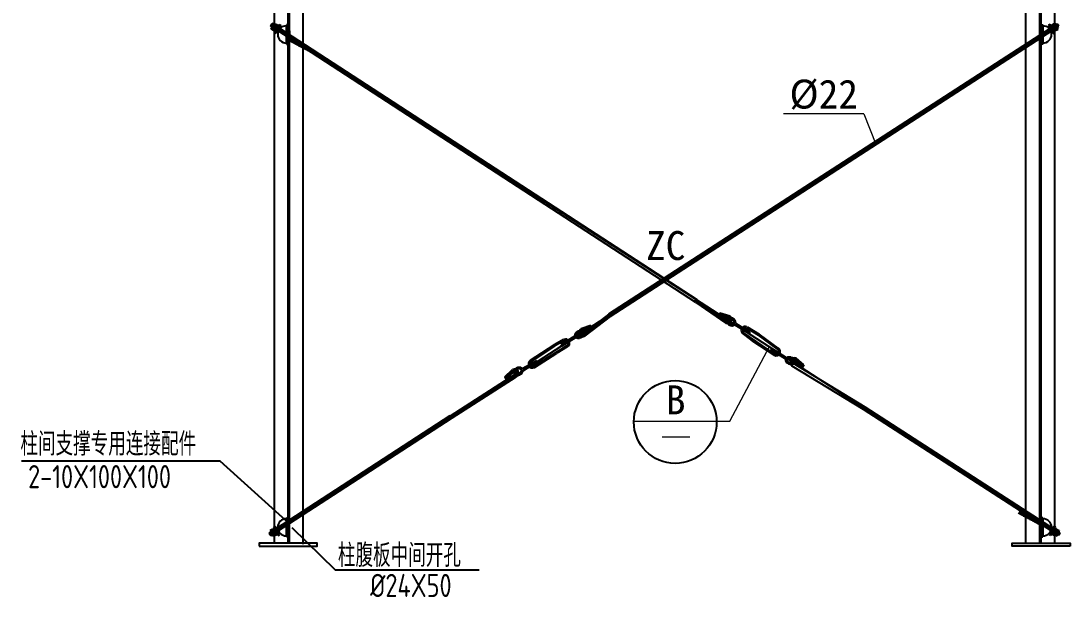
# Model space of a CAD drawing. Extents: x 32461 to 372567, y -698896 to 182569.
# Drawn here: x 155976 to 173395, y -394721 to -385156 of the extents above; entities that cross this region are included whole.
import ezdxf
from ezdxf.enums import TextEntityAlignment as Align

# ---------------------------------------------------------------- set-up
doc = ezdxf.new("R2010")
doc.units = 0
doc.header["$LTSCALE"] = 1000
doc.header["$MEASUREMENT"] = 0
for name, pattern in [('CENTER2', [28.575, 19.05, -3.175, 3.175, -3.175]), ('CENTERX2', [101.6, 63.5, -12.7, 12.7, -12.7]), ('DASHDOTX2', [50.8, 25.4, -12.7, 0, -12.7])]:
    doc.linetypes.add(name, pattern=pattern)
doc.layers.get('0').update_dxf_attribs({"linetype": 'CONTINUOUS'})
for name, color, linetype in [('R', 1, 'CONTINUOUS'), ('一般文字', 6, 'CONTINUOUS'), ('卫浴', 7, 'CONTINUOUS'), ('轴线', 1, 'CENTER2')]:
    doc.layers.add(name, color=color, linetype=linetype)
doc.layers.add('拉杆隅撑', color=2, linetype='CONTINUOUS', lineweight=18)
doc.styles.add('H1', font='')
doc.styles.add('HZTXT', font='tssdeng.shx', dxfattribs={"bigfont": 'tssdchn.shx'})
doc.styles.get('H1').set_extended_font_data('SimSun')

msp = doc.modelspace()

# ---------------------------------------------------------------- linework, layer by layer
at = {"color": 0, "ltscale": 500}
for p, q in [((160183.3, -393822.9), (160183.6, -378013)), ((160411.5, -393828), (160411.5, -378013)), ((160435.5, -393828), (160435.5, -378013)), ((160663.7, -393841), (160664, -378013)), ((172663.2, -393841), (172662.9, -378012.8)), ((172891.5, -393828), (172891.2, -378012.8)), ((172915.5, -393828), (172915.2, -378012.8)), ((173143.7, -393822.9), (173143.4, -378012.8))]:
    msp.add_line(p, q, dxfattribs=at)
at = {"color": 0}
for p, q in [((160120.4, -385237.7), (160147.9, -385199.5)), ((160128.1, -385242.9), (160141.8, -385210)), ((160128.8, -385291.2), (160182.7, -385196.2)), ((160162.6, -385310.4), (160128.8, -385291.2)), ((160134.1, -385281.9), (160176.4, -385207.3)), ((160167.9, -385301.1), (160134.1, -385281.9)), ((160142.2, -385252.5), (160156.4, -385218.2)), ((160162.6, -385310.4), (160216.5, -385215.3)), ((160216.5, -385215.3), (160162.6, -385310.4)), ((160167.9, -385301.1), (160210.2, -385226.5)), ((160210.2, -385226.5), (160167.9, -385301.1)), ((160201.7, -385320.3), (160167.9, -385301.1)), ((160176.4, -385207.3), (160210.2, -385226.5)), ((160182.7, -385196.2), (160216.5, -385215.3)), ((160185.2, -385349.3), (160263.1, -385211.9)), ((160210.2, -385226.5), (160244, -385245.6)), ((160289.1, -385226.7), (160211.2, -385364.1)), ((160216.5, -385215.3), (160250.3, -385234.5)), ((160263.1, -385211.9), (160289.1, -385226.7)), ((160411.5, -385222.8), (160382.8, -385222.8)), ((160382.8, -385222.8), (160382.8, -385538.4)), ((160382.8, -385524.1), (160382.8, -385237.2)), ((160411.5, -385538.4), (160411.5, -385222.8)), ((172915.5, -385222.8), (172944.2, -385222.8)), ((172915.5, -385538.4), (172915.5, -385222.8)), ((172944.2, -385222.8), (172944.2, -385538.4)), ((172944.2, -385524.1), (172944.2, -385237.2)), ((173063.8, -385211.9), (173037.8, -385226.7)), ((173037.8, -385226.7), (173115.8, -385364.1)), ((173141.8, -385349.3), (173063.8, -385211.9)), ((173110.4, -385215.3), (173076.6, -385234.5)), ((173116.8, -385226.5), (173083, -385245.6)), ((173144.2, -385196.2), (173110.4, -385215.3)), ((173110.4, -385215.3), (173164.3, -385310.4)), ((173164.3, -385310.4), (173110.4, -385215.3)), ((173150.6, -385207.3), (173116.8, -385226.5)), ((173116.8, -385226.5), (173159.1, -385301.1)), ((173159.1, -385301.1), (173116.8, -385226.5)), ((173125.3, -385320.3), (173159.1, -385301.1)), ((173198.1, -385291.2), (173144.2, -385196.2)), ((173192.9, -385281.9), (173150.6, -385207.3)), ((173159.1, -385301.1), (173192.9, -385281.9)), ((173164.3, -385310.4), (173198.1, -385291.2)), ((173185, -385253.2), (173166.6, -385208.8)), ((173208.6, -385240.5), (173180.5, -385201.4)), ((173199.8, -385245.2), (173185.1, -385210)), ((160196.4, -385329.5), (160162.6, -385310.4)), ((160211.2, -385364.1), (160185.2, -385349.3)), ((160404.3, -385479.3), (160422.8, -385434.9)), ((160411.5, -385321.1), (160434.4, -385321.1)), ((160434.4, -385464.5), (160411.5, -385464.5)), ((160419.2, -385487.2), (160437.7, -385442.8)), ((160434, -385495.2), (160452.5, -385450.8)), ((160434.4, -385321.1), (160434.4, -385464.5)), ((160448.9, -385503.2), (160467.4, -385458.8)), ((160463.7, -385511.1), (160482.2, -385466.7)), ((160478.6, -385519.1), (160497.1, -385474.7)), ((172785.8, -385514.2), (172767, -385469.1)), ((172800.1, -385505), (172781.3, -385459.8)), ((172814.4, -385495.7), (172795.6, -385450.6)), ((172828.7, -385486.4), (172809.9, -385441.3)), ((172843, -385477.2), (172824.2, -385432.1)), ((172857.3, -385467.9), (172838.5, -385422.8)), ((172871.6, -385458.6), (172852.8, -385413.5)), ((172885.9, -385449.4), (172867.1, -385404.3)), ((172913.1, -385471), (172881.4, -385395)), ((172892.5, -385321.1), (172892.5, -385464.5)), ((172915.5, -385321.1), (172892.5, -385321.1)), ((172892.5, -385464.5), (172915.5, -385464.5)), ((173115.8, -385364.1), (173141.8, -385349.3)), ((173130.5, -385329.5), (173164.3, -385310.4)), ((160382.8, -385538.4), (160411.5, -385538.4)), ((160493.6, -385526.6), (160511.9, -385482.7)), ((160508.3, -385534.9), (160526.8, -385490.6)), ((160523, -385543.2), (160541.6, -385498.6)), ((160523.1, -385543), (160541.6, -385498.6)), ((160538, -385551), (160556.5, -385506.6)), ((160552.8, -385558.9), (160571.3, -385514.5)), ((160567.7, -385566.9), (160586.2, -385522.5)), ((160582.5, -385574.9), (160601, -385530.5)), ((160597.3, -385582.8), (160615.9, -385538.4)), ((160612.4, -385590.3), (160630.7, -385546.4)), ((160627.1, -385598.6), (160645.6, -385554.4)), ((160641.8, -385607), (160660.4, -385562.3)), ((160641.9, -385606.7), (160660.4, -385562.3)), ((160656.7, -385614.7), (160675.2, -385570.3)), ((160671.6, -385622.6), (160690.1, -385578.3)), ((160686.4, -385630.6), (160704.9, -385586.2)), ((160701.3, -385638.6), (160719.8, -385594.2)), ((160716.1, -385646.5), (160734.6, -385602.2)), ((160731.2, -385654), (160749.5, -385610.1)), ((160745.9, -385662.3), (160764.3, -385618.1)), ((160760.6, -385670.7), (160779.2, -385626.1)), ((172556.9, -385662.4), (172538.3, -385617.8)), ((172571.6, -385654.1), (172553.1, -385609.8)), ((172586.2, -385645.7), (172566.7, -385598.8)), ((172599.8, -385634.6), (172581, -385589.5)), ((172614.1, -385625.4), (172595.3, -385580.3)), ((172628.4, -385616.1), (172609.6, -385571)), ((172642.7, -385606.8), (172623.9, -385561.7)), ((172657, -385597.6), (172638.2, -385552.5)), ((172671.3, -385588.3), (172652.5, -385543.2)), ((172671.3, -385588.3), (172657, -385554)), ((172685.6, -385579), (172666.8, -385533.9)), ((172699.9, -385569.8), (172681.1, -385524.7)), ((172714.2, -385560.5), (172695.4, -385515.4)), ((172728.6, -385551.3), (172709.7, -385506.2)), ((172742.9, -385542), (172724.1, -385496.9)), ((172757.2, -385532.7), (172738.4, -385487.6)), ((172771.5, -385523.5), (172752.7, -385478.4)), ((172785.8, -385514.2), (172775.8, -385490.3)), ((172944.2, -385538.4), (172915.5, -385538.4)), ((160633.7, -393309.7), (160652.1, -393354)), ((160648.3, -393301.4), (160667, -393346)), ((160648.4, -393301.6), (160667, -393346)), ((160663.3, -393293.7), (160681.8, -393338.1)), ((160678.1, -393285.7), (160696.6, -393330.1)), ((160693, -393277.7), (160711.5, -393322.1)), ((160707.8, -393269.8), (160726.3, -393314.2)), ((160722.7, -393252.7), (160741.2, -393297.1)), ((160737.7, -393245.3), (160756, -393289.2)), ((160752.4, -393236.9), (160770.9, -393281.2)), ((160767.1, -393228.6), (160785.7, -393273.2)), ((172559.8, -393300), (172541.2, -393344.7)), ((172574.5, -393308.4), (172556.1, -393352.6)), ((160382.8, -393721.9), (160382.8, -393406.3)), ((160382.8, -393406.3), (160411.5, -393406.3)), ((160382.8, -393721.9), (160382.8, -393406.3)), ((160382.8, -393406.3), (160411.5, -393406.3)), ((160382.8, -393420.7), (160382.8, -393707.6)), ((160382.8, -393420.7), (160382.8, -393707.6)), ((160410.9, -393452.3), (160429.4, -393496.7)), ((160411.5, -393406.3), (160411.5, -393721.9)), ((160411.5, -393406.3), (160411.5, -393721.9)), ((160434.4, -393480.2), (160411.5, -393480.2)), ((160425.7, -393444.3), (160444.2, -393488.7)), ((160434.4, -393623.7), (160434.4, -393480.2)), ((160440.6, -393436.3), (160459.1, -393480.7)), ((160455.4, -393427.1), (160473.9, -393471.5)), ((160470.3, -393413.1), (160488.8, -393457.5)), ((160485.1, -393405.2), (160503.6, -393449.6)), ((160500.2, -393402.7), (160518.5, -393446.6)), ((160514.9, -393384.4), (160533.3, -393428.6)), ((160529.6, -393376), (160548.2, -393420.7)), ((160529.7, -393376.3), (160548.2, -393420.7)), ((160544.5, -393368.3), (160563, -393412.7)), ((160559.4, -393360.3), (160577.9, -393404.7)), ((160574.2, -393352.4), (160592.7, -393396.8)), ((160589.1, -393338.5), (160607.6, -393382.9)), ((160603.9, -393330.5), (160622.4, -393374.9)), ((160619, -393323.1), (160637.3, -393367)), ((172589.2, -393316.7), (172570.9, -393360.6)), ((172604.3, -393324.2), (172585.8, -393368.6)), ((172619.1, -393332.1), (172600.6, -393376.5)), ((172634, -393340.1), (172615.4, -393384.5)), ((172648.8, -393348.1), (172630.3, -393392.5)), ((172663.7, -393356), (172645.1, -393400.4)), ((172678.6, -393363.8), (172660, -393408.4)), ((172678.5, -393364), (172660, -393408.4)), ((172693.3, -393372.1), (172674.8, -393416.4)), ((172708, -393380.4), (172689.7, -393424.3)), ((172723, -393387.9), (172704.5, -393432.3)), ((172737.9, -393395.9), (172719.4, -393440.3)), ((172752.7, -393403.8), (172734.2, -393448.2)), ((172767.6, -393411.8), (172749.1, -393456.2)), ((172782.4, -393419.8), (172763.9, -393464.2)), ((172797.4, -393427.5), (172778.8, -393472.1)), ((172797.3, -393427.7), (172778.8, -393472.1)), ((172812.1, -393435.8), (172793.6, -393480.1)), ((172826.8, -393444.2), (172808.5, -393488.1)), ((172841.8, -393451.6), (172823.3, -393496)), ((172856.7, -393459.6), (172838.2, -393504)), ((172871.5, -393467.6), (172853, -393512)), ((172886.4, -393475.5), (172867.9, -393519.9)), ((172901.2, -393483.5), (172882.7, -393527.9)), ((172892.5, -393480.2), (172915.5, -393480.2)), ((172892.5, -393623.7), (172892.5, -393480.2)), ((172944.2, -393406.3), (172915.5, -393406.3)), ((172915.5, -393406.3), (172915.5, -393721.9)), ((172944.2, -393721.9), (172944.2, -393406.3)), ((172944.2, -393420.7), (172944.2, -393707.6)), ((160097.1, -393659.5), (160125.2, -393698.6)), ((160108.8, -393655.1), (160127.4, -393699.7)), ((160148.2, -393599.3), (160114.4, -393618.4)), ((160114.4, -393618.4), (160168.3, -393713.5)), ((160153.5, -393608.5), (160119.7, -393627.7)), ((160119.7, -393627.7), (160162, -393702.3)), ((160123.5, -393646.7), (160142, -393691.4)), ((160182, -393580.1), (160148.2, -393599.3)), ((160202.1, -393694.3), (160148.2, -393599.3)), ((160148.2, -393599.3), (160202.1, -393694.3)), ((160187.2, -393589.4), (160153.5, -393608.5)), ((160195.8, -393683.2), (160153.5, -393608.5)), ((160153.5, -393608.5), (160195.8, -393683.2)), ((160196.8, -393545.6), (160170.8, -393560.3)), ((160170.8, -393560.3), (160248.7, -393697.7)), ((160195.8, -393683.2), (160229.6, -393664)), ((160274.7, -393683), (160196.8, -393545.6)), ((160411.5, -393623.7), (160434.4, -393623.7)), ((172915.5, -393623.7), (172892.5, -393623.7)), ((172916.1, -393491.5), (172897.6, -393535.9)), ((173052.3, -393683), (173130.2, -393545.6)), ((173156.2, -393560.3), (173078.3, -393697.7)), ((173131.2, -393683.2), (173097.4, -393664)), ((173178.7, -393599.3), (173124.9, -393694.3)), ((173124.9, -393694.3), (173178.7, -393599.3)), ((173130.2, -393545.6), (173156.2, -393560.3)), ((173173.5, -393608.5), (173131.2, -393683.2)), ((173131.2, -393683.2), (173173.5, -393608.5)), ((173139.7, -393589.4), (173173.5, -393608.5)), ((173145, -393580.1), (173178.7, -393599.3)), ((173212.5, -393618.4), (173158.6, -393713.5)), ((173207.3, -393627.7), (173165, -393702.3)), ((173173.5, -393608.5), (173207.3, -393627.7)), ((173178.7, -393599.3), (173212.5, -393618.4)), ((173203.5, -393646.7), (173184.9, -393691.4)), ((173218.1, -393655.1), (173199.5, -393699.7)), ((173229.9, -393659.5), (173201.8, -393698.6)), ((160162, -393702.3), (160195.8, -393683.2)), ((160168.3, -393713.5), (160202.1, -393694.3)), ((160202.1, -393694.3), (160235.9, -393675.2)), ((160248.7, -393697.7), (160274.7, -393683)), ((160411.5, -393721.9), (160382.8, -393721.9)), ((160411.5, -393721.9), (160382.8, -393721.9)), ((172915.5, -393721.9), (172944.2, -393721.9)), ((173078.3, -393697.7), (173052.3, -393683)), ((173124.9, -393694.3), (173091.1, -393675.2)), ((173158.6, -393713.5), (173124.9, -393694.3)), ((173165, -393702.3), (173131.2, -393683.2))]:
    msp.add_line(p, q, dxfattribs=at)
at = {"color": 2, "ltscale": 500}
for p, q in [((167182.7, -389829.5), (160120.4, -385237.7)), ((167205.3, -389787.4), (160147.9, -385199.5)), ((165735.3, -390021.2), (173180.5, -385201.4)), ((165757.9, -390063.3), (173208.6, -385240.5)), ((173229.9, -393659.5), (169996.1, -391569.2)), ((160097.1, -393659.5), (163105.2, -391708.7)), ((160125.2, -393698.6), (163137.1, -391745.8)), ((173201.8, -393698.6), (169964.2, -391606.3))]:
    msp.add_line(p, q, dxfattribs=at)
at = {"color": 6, "linetype": 'CENTERX2', "ltscale": 5}
for p, q in [((167159, -389787.2), (167689.6, -390154.5)), ((165781.6, -390021), (165330.6, -390365.6)), ((167570.8, -390024.9), (167734.9, -390075.4)), ((165449.4, -390236), (165285.2, -390286.5)), ((168966, -390883.5), (168836.3, -390785.8)), ((164018.8, -391085.2), (164148.6, -390963))]:
    msp.add_line(p, q, dxfattribs=at)
for p, q in [((167841.9, -390174.6), (168078.5, -390320.8)), ((167828.4, -390198.8), (168065.5, -390345.3)), ((167925.5, -390239.8), (167912.6, -390264.3)), ((167942.5, -390248.8), (167929.6, -390273.3)), ((167959.5, -390257.8), (167946.6, -390282.3)), ((167976.5, -390266.8), (167963.5, -390291.3)), ((167993.5, -390275.8), (167980.5, -390300.3)), ((168010.5, -390284.8), (167997.5, -390309.3)), ((168027.5, -390293.8), (168014.5, -390318.3)), ((168024.8, -390254), (168223.1, -390375.8)), ((168044.5, -390302.8), (168031.5, -390327.3)), ((168035.2, -390234.3), (168233.5, -390356.2)), ((168061.5, -390311.8), (168048.5, -390336.3)), ((168078.5, -390320.8), (168065.5, -390345.3)), ((164985, -390445.4), (164829, -390533.2)), ((164995.4, -390465), (164839.4, -390552.8)), ((165178.2, -390385.7), (164941.7, -390531.9)), ((165191.8, -390409.9), (164954.6, -390556.4)), ((164958.7, -390522.9), (164971.6, -390547.4)), ((164974.5, -390511.7), (164987.4, -390536.1)), ((164990.9, -390501.5), (165003.8, -390526)), ((165007.3, -390491.4), (165020.2, -390515.9)), ((165023.7, -390481.2), (165036.6, -390505.7)), ((165040, -390471.1), (165053, -390495.6)), ((165056.4, -390461), (165069.4, -390485.5)), ((165072.8, -390450.8), (165085.8, -390475.3)), ((165089.2, -390440.7), (165102.2, -390465.2)), ((167974.3, -390357.1), (168116, -390467)), ((168481.4, -390706.8), (168116, -390467)), ((168538.3, -390607), (168223.1, -390375.8)), ((168548.7, -390587.4), (168233.5, -390356.2)), ((164436.1, -390789.1), (164829, -390533.2)), ((164446.5, -390808.7), (164839.4, -390552.8)), ((164503.4, -390908.4), (164875, -390671.5)), ((165045.9, -390568.2), (164875, -390671.5)), ((164941.7, -390531.9), (164954.6, -390556.4)), ((168442.7, -390594.8), (168429.7, -390619.3)), ((168675.6, -390774.1), (168429.7, -390619.3)), ((168688, -390749.3), (168442.7, -390594.8)), ((168458.3, -390604.7), (168445.4, -390629.2)), ((168475.1, -390615.3), (168462.2, -390639.7)), ((168491.4, -390625.5), (168478.4, -390650)), ((168507, -390638.7), (168494, -390663.2)), ((168524, -390647.7), (168511, -390672.2)), ((168541, -390656.7), (168528, -390681.2)), ((168557.2, -390670.3), (168544.3, -390694.8)), ((168574.2, -390679.3), (168561.3, -390703.8)), ((168591.2, -390688.3), (168578.3, -390712.8)), ((164296.8, -390926.4), (164542.1, -390796.5)), ((164309.2, -390951.2), (164555.1, -390821)), ((164406.2, -390868.5), (164419.1, -390893)), ((164423.2, -390859.5), (164436.1, -390884)), ((164440.2, -390850.5), (164453.1, -390875)), ((164457.2, -390841.5), (164470.1, -390866)), ((164474.2, -390832.5), (164487.1, -390857)), ((164491.2, -390823.5), (164504.1, -390848)), ((164508.2, -390814.5), (164521.1, -390839)), ((164525.2, -390805.5), (164538.1, -390830)), ((164542.1, -390796.5), (164555.1, -390821)), ((164389.2, -390877.5), (164402.1, -390902))]:
    msp.add_line(p, q)
for points in [[(159932, -393876), (160892, -393876), (160892, -393828), (159932, -393828)], [(173394.9, -393876), (172434.9, -393876), (172434.9, -393828), (173394.9, -393828)]]:
    msp.add_lwpolyline(points, close=True)
at = {"color": 0}
for centre, start, end in [((160382.8, -385380.6), 90, 270), ((172944.2, -385380.6), 270, 90), ((160382.8, -393564.1), 90, 270), ((160382.8, -393564.1), 90, 270), ((172944.2, -393564.1), 270, 90)]:
    msp.add_arc(centre, 143.5, start, end, dxfattribs=at)
at = {"color": 6, "linetype": 'CENTERX2', "ltscale": 5}
for centre, start, end in [((167710.8, -390114.4), 242.09453, 62.09453), ((165309.4, -390325.5), 117.90547, 297.90547)]:
    msp.add_arc(centre, 45.3, start, end, dxfattribs=at)
for centre, radius, start, end in [((168003.1, -390294.9), 68.2, 65.90512, 242.47428), ((168003.4, -390295.1), 46.3, 62.51649, 246.1287), ((165017, -390506), 68.2, 297.52572, 114.09488), ((165016.8, -390506.2), 46.3, 293.8713, 117.48351), ((168516.6, -390647.9), 68.2, 241.71479, 58.28395), ((168516.3, -390647.8), 46.3, 238.06036, 61.67257), ((164468.2, -390849.6), 68.2, 121.71605, 298.28521), ((164468.5, -390849.5), 46.3, 118.32743, 301.93964)]:
    msp.add_arc(centre, radius, start, end)
at = {"color": 6, "linetype": 'CENTER2', "ltscale": 5}
for centre, start, end in [((168815.1, -390825.9), 62.09453, 242.09453), ((164169.8, -391003), 297.90547, 117.90547)]:
    msp.add_arc(centre, 45.3, start, end, dxfattribs=at)
for centre, major_axis, start_param, end_param in [((167768.8, -390150.3), (-49, 25.9), -0.3725172, 4.9474828), ((164235.7, -390973.3), (49, 25.9), 2.7690755, 8.0890754)]:
    msp.add_ellipse(centre, major_axis=major_axis, ratio=0.7037032, start_param=start_param, end_param=end_param)
at = {"extrusion": (0, 0, -1)}
for centre, major_axis, start_param, end_param in [((165251.4, -390361.4), (49, 25.9), -0.3725172, 4.9474828), ((168749.2, -390796.2), (-49, 25.9), 2.7690755, 8.0890754)]:
    msp.add_ellipse(centre, major_axis=major_axis, ratio=0.7037032, start_param=start_param, end_param=end_param, dxfattribs=at)
for points, knots in [([(167719.8, -390093.7), (167718.6, -390094.4), (167717.5, -390095.1), (167713.6, -390097.8), (167711, -390100), (167706.3, -390104.8), (167704.2, -390107.5), (167701.6, -390111.5), (167700.8, -390112.7), (167700.2, -390114), (167699.1, -390116.1), (167698.1, -390118.3), (167696.5, -390122.8), (167695.8, -390125.1), (167694.9, -390129.8), (167694.6, -390132.1), (167694.2, -390137.8), (167694.3, -390141.2), (167695.1, -390147.8), (167695.7, -390151.1), (167697.6, -390157.5), (167698.7, -390160.6), (167701.5, -390166.7), (167703.1, -390169.6), (167708.5, -390178.1), (167712.8, -390183.4), (167722.7, -390193), (167728.2, -390197.3), (167742.9, -390206.4), (167752.6, -390210.6), (167768.5, -390214.5), (167774.5, -390215.4), (167785.4, -390215.8), (167790.4, -390215.6), (167799.2, -390214.2), (167803.2, -390213.2), (167810.8, -390210.6), (167814.5, -390208.9), (167820.8, -390205.2), (167823.4, -390203.3), (167826.7, -390200.4), (167827.6, -390199.6), (167828.4, -390198.8)], [5.87527, 5.87527, 5.87527, 5.87527, 5.933919, 5.933919, 6.0784763, 6.0784763, 6.2230336, 6.2230336, 6.2831853, 6.2831853, 6.2831853, 6.384976, 6.384976, 6.4867666, 6.4867666, 6.5885573, 6.5885573, 6.7335632, 6.7335632, 6.8785692, 6.8785692, 7.0235752, 7.0235752, 7.1685811, 7.1685811, 7.4625614, 7.4625614, 7.7565417, 7.7565417, 8.1947691, 8.1947691, 8.4533782, 8.4533782, 8.6676193, 8.6676193, 8.8440867, 8.8440867, 9.020554, 9.020554, 9.159007, 9.159007, 9.209642, 9.209642, 9.209642, 9.209642]), ([(167841.9, -390174.6), (167842.5, -390172.2), (167842.9, -390169.8), (167843.4, -390164.2), (167843.3, -390160.9), (167842.8, -390154.6), (167842.3, -390151.4), (167840.7, -390145.3), (167839.7, -390142.3), (167837.3, -390136.4), (167835.9, -390133.6), (167831, -390125.2), (167827.1, -390120), (167818, -390110.4), (167813, -390106.1), (167802, -390098.5), (167796.1, -390095.3), (167783.5, -390089.9), (167776.8, -390087.8), (167770, -390086.5)], [9.6083115, 9.6083115, 9.6083115, 9.6083115, 9.7128187, 9.7128187, 9.8512717, 9.8512717, 9.9897246, 9.9897246, 10.1281776, 10.1281776, 10.2666305, 10.2666305, 10.5484116, 10.5484116, 10.8301927, 10.8301927, 11.1119738, 11.1119738, 11.4088943, 11.4088943, 11.4088943, 11.4088943]), ([(165178.2, -390385.7), (165177.7, -390383.3), (165177.3, -390380.9), (165176.8, -390375.2), (165176.8, -390372), (165177.4, -390365.7), (165177.9, -390362.5), (165179.5, -390356.4), (165180.5, -390353.4), (165182.9, -390347.5), (165184.3, -390344.6), (165189.1, -390336.3), (165193.1, -390331), (165202.1, -390321.5), (165207.2, -390317.2), (165218.2, -390309.6), (165224.1, -390306.4), (165236.6, -390301), (165243.4, -390298.9), (165250.2, -390297.6)], [9.6083115, 9.6083115, 9.6083115, 9.6083115, 9.7128187, 9.7128187, 9.8512717, 9.8512717, 9.9897246, 9.9897246, 10.1281776, 10.1281776, 10.2666305, 10.2666305, 10.5484116, 10.5484116, 10.8301927, 10.8301927, 11.1119738, 11.1119738, 11.4088943, 11.4088943, 11.4088943, 11.4088943]), ([(165300.4, -390304.8), (165301.6, -390305.5), (165302.7, -390306.2), (165306.6, -390308.9), (165309.2, -390311.1), (165313.9, -390315.9), (165316, -390318.5), (165318.6, -390322.6), (165319.3, -390323.8), (165320, -390325.1), (165321.1, -390327.2), (165322.1, -390329.4), (165323.7, -390333.9), (165324.3, -390336.2), (165325.3, -390340.8), (165325.6, -390343.2), (165326, -390348.9), (165325.9, -390352.3), (165325.1, -390358.9), (165324.4, -390362.2), (165322.6, -390368.6), (165321.4, -390371.7), (165318.7, -390377.7), (165317.1, -390380.7), (165311.7, -390389.2), (165307.3, -390394.5), (165297.5, -390404.1), (165291.9, -390408.4), (165277.2, -390417.5), (165267.5, -390421.7), (165251.6, -390425.6), (165245.7, -390426.5), (165234.7, -390426.9), (165229.8, -390426.6), (165220.9, -390425.3), (165217, -390424.3), (165209.3, -390421.7), (165205.6, -390420), (165199.4, -390416.3), (165196.8, -390414.4), (165193.5, -390411.5), (165192.6, -390410.7), (165191.8, -390409.9)], [5.87527, 5.87527, 5.87527, 5.87527, 5.933919, 5.933919, 6.0784763, 6.0784763, 6.2230336, 6.2230336, 6.2831853, 6.2831853, 6.2831853, 6.384976, 6.384976, 6.4867666, 6.4867666, 6.5885573, 6.5885573, 6.7335632, 6.7335632, 6.8785692, 6.8785692, 7.0235752, 7.0235752, 7.1685811, 7.1685811, 7.4625614, 7.4625614, 7.7565417, 7.7565417, 8.1947691, 8.1947691, 8.4533782, 8.4533782, 8.6676193, 8.6676193, 8.8440867, 8.8440867, 9.020554, 9.020554, 9.159007, 9.159007, 9.209642, 9.209642, 9.209642, 9.209642]), ([(168823.6, -390804.9), (168823.6, -390806.2), (168823.7, -390807.6), (168823.6, -390812.3), (168823.3, -390815.7), (168821.9, -390822.3), (168820.9, -390825.5), (168819.1, -390830), (168818.5, -390831.2), (168817.8, -390832.5), (168816.7, -390834.6), (168815.4, -390836.7), (168812.6, -390840.5), (168811, -390842.3), (168807.7, -390845.7), (168805.9, -390847.3), (168801.4, -390850.9), (168798.6, -390852.7), (168792.7, -390855.8), (168789.6, -390857), (168783.3, -390859.1), (168780, -390859.9), (168773.5, -390861), (168770.2, -390861.4), (168760.1, -390861.7), (168753.2, -390861.1), (168739.7, -390858.3), (168733.1, -390856.1), (168717.3, -390849.1), (168708.4, -390843.4), (168696.2, -390832.5), (168692.1, -390828), (168685.6, -390819.2), (168683.1, -390815), (168679.2, -390806.9), (168677.8, -390803.1), (168675.7, -390795.3), (168675, -390791.2), (168674.6, -390784), (168674.7, -390780.8), (168675.2, -390776.4), (168675.4, -390775.2), (168675.6, -390774.1)], [5.87527, 5.87527, 5.87527, 5.87527, 5.933919, 5.933919, 6.0784763, 6.0784763, 6.2230336, 6.2230336, 6.2831853, 6.2831853, 6.2831853, 6.384976, 6.384976, 6.4867666, 6.4867666, 6.5885573, 6.5885573, 6.7335632, 6.7335632, 6.8785692, 6.8785692, 7.0235752, 7.0235752, 7.1685811, 7.1685811, 7.4625614, 7.4625614, 7.7565417, 7.7565417, 8.1947691, 8.1947691, 8.4533782, 8.4533782, 8.6676193, 8.6676193, 8.8440867, 8.8440867, 9.020554, 9.020554, 9.159007, 9.159007, 9.209642, 9.209642, 9.209642, 9.209642]), ([(168688, -390749.3), (168689.7, -390747.5), (168691.5, -390745.8), (168695.8, -390742.3), (168698.5, -390740.5), (168704.1, -390737.3), (168707, -390736), (168712.9, -390733.8), (168716, -390733), (168722.2, -390731.7), (168725.3, -390731.3), (168735, -390730.5), (168741.5, -390730.9), (168754.5, -390733), (168760.9, -390734.8), (168773.4, -390739.6), (168779.3, -390742.6), (168790.9, -390750), (168796.4, -390754.4), (168801.3, -390759.3)], [9.6083115, 9.6083115, 9.6083115, 9.6083115, 9.7128187, 9.7128187, 9.8512717, 9.8512717, 9.9897246, 9.9897246, 10.1281776, 10.1281776, 10.2666305, 10.2666305, 10.5484116, 10.5484116, 10.8301927, 10.8301927, 11.1119738, 11.1119738, 11.4088943, 11.4088943, 11.4088943, 11.4088943]), ([(164161.3, -390982), (164161.2, -390983.4), (164161.2, -390984.7), (164161.2, -390989.4), (164161.5, -390992.8), (164162.9, -390999.4), (164163.9, -391002.7), (164165.8, -391007.1), (164166.4, -391008.4), (164167, -391009.6), (164168.2, -391011.7), (164169.4, -391013.8), (164172.3, -391017.6), (164173.8, -391019.5), (164177.1, -391022.9), (164178.9, -391024.5), (164183.4, -391028), (164186.3, -391029.8), (164192.2, -391032.9), (164195.3, -391034.2), (164201.6, -391036.2), (164204.8, -391037), (164211.4, -391038.1), (164214.7, -391038.5), (164224.8, -391038.8), (164231.6, -391038.2), (164245.1, -391035.4), (164251.7, -391033.2), (164267.6, -391026.2), (164276.4, -391020.5), (164288.6, -391009.6), (164292.7, -391005.1), (164299.2, -390996.3), (164301.8, -390992.1), (164305.6, -390984), (164307, -390980.2), (164309.1, -390972.4), (164309.8, -390968.4), (164310.2, -390961.1), (164310.2, -390957.9), (164309.6, -390953.5), (164309.5, -390952.4), (164309.2, -390951.2)], [5.87527, 5.87527, 5.87527, 5.87527, 5.933919, 5.933919, 6.0784763, 6.0784763, 6.2230336, 6.2230336, 6.2831853, 6.2831853, 6.2831853, 6.384976, 6.384976, 6.4867666, 6.4867666, 6.5885573, 6.5885573, 6.7335632, 6.7335632, 6.8785692, 6.8785692, 7.0235752, 7.0235752, 7.1685811, 7.1685811, 7.4625614, 7.4625614, 7.7565417, 7.7565417, 8.1947691, 8.1947691, 8.4533782, 8.4533782, 8.6676193, 8.6676193, 8.8440867, 8.8440867, 9.020554, 9.020554, 9.159007, 9.159007, 9.209642, 9.209642, 9.209642, 9.209642]), ([(164296.8, -390926.4), (164295.2, -390924.6), (164293.4, -390923), (164289, -390919.4), (164286.3, -390917.6), (164280.8, -390914.5), (164277.9, -390913.1), (164271.9, -390911), (164268.9, -390910.1), (164262.6, -390908.8), (164259.5, -390908.4), (164249.9, -390907.7), (164243.3, -390908), (164230.3, -390910.1), (164223.9, -390911.9), (164211.5, -390916.7), (164205.5, -390919.8), (164194, -390927.1), (164188.4, -390931.5), (164183.5, -390936.4)], [9.6083115, 9.6083115, 9.6083115, 9.6083115, 9.7128187, 9.7128187, 9.8512717, 9.8512717, 9.9897246, 9.9897246, 10.1281776, 10.1281776, 10.2666305, 10.2666305, 10.5484116, 10.5484116, 10.8301927, 10.8301927, 11.1119738, 11.1119738, 11.4088943, 11.4088943, 11.4088943, 11.4088943])]:
    msp.add_open_spline(points, degree=3, knots=knots)
at = {"layer": 'R', "color": 7}
for p, q in [((167182.7, -389829.5), (167678.9, -390174.5)), ((167203.9, -389789.4), (167700.2, -390134.5)), ((167579.5, -390004), (167562.1, -390045.8)), ((167579.5, -390004), (167743.6, -390054.5)), ((165736.7, -390023.2), (165320, -390345.5)), ((165757.9, -390063.3), (165341.2, -390385.6)), ((167562.1, -390045.8), (167726.2, -390096.3)), ((165440.7, -390215.1), (165276.5, -390265.6)), ((165458.1, -390256.9), (165293.9, -390307.4)), ((165440.7, -390215.1), (165458.1, -390256.9)), ((168955.4, -390903.6), (168825.7, -390805.9)), ((168976.6, -390863.5), (168846.9, -390756.8)), ((168976.6, -390863.5), (168955.4, -390903.6)), ((164008.2, -391065.2), (164138, -390942.9)), ((164029.4, -391105.2), (164159.2, -390983)), ((164008.2, -391065.2), (164029.4, -391105.2))]:
    msp.add_line(p, q, dxfattribs=at)
for centre, radius, start, end in [((167710.8, -390114.4), 68, 242.09453, 62.09453), ((167710.8, -390114.4), 22.7, 242.09453, 62.09453), ((165309.4, -390325.5), 68, 117.90547, 297.90547), ((165309.4, -390325.5), 22.7, 117.90547, 297.90547), ((168818.8, -390823.2), 72.1, 67.08614, 240.47904), ((168815.1, -390825.9), 22.7, 62.09453, 242.09453), ((164169.8, -391003), 68, 297.90547, 117.90547), ((164169.8, -391003), 22.7, 297.90547, 117.90547)]:
    msp.add_arc(centre, radius, start, end, dxfattribs=at)
at = {"layer": '一般文字', "lineweight": 13}
for p, q in [((167746.6, -391801.4), (168410.2, -390550.3)), ((166152.3, -391801.4), (167746.6, -391801.4)), ((166624.8, -392061.3), (167084, -392061.3))]:
    msp.add_line(p, q, dxfattribs=at)
at = {"layer": '一般文字', "color": 6, "linetype": 'Continuous', "lineweight": -3}
for p, q in [((159284.2, -392466.5), (155984.5, -392466.5)), ((160434.4, -393504.4), (159284.2, -392466.5)), ((160476.2, -393568.9), (161191.7, -394270.1)), ((161191.7, -394270.1), (163582.9, -394270.1))]:
    msp.add_line(p, q, dxfattribs=at)
at = {"layer": '一般文字', "color": 0}
msp.add_circle((166839.4, -391814.6), 687.3, dxfattribs=at)
at = {"layer": '卫浴', "color": 251, "lineweight": 13}
for q in [(168634.8, -386695.7), (170168.1, -387202.6)]:
    msp.add_line((169971.5, -386695.7), q, dxfattribs=at)
at = {"layer": '卫浴'}
for p, q in [((168491.8, -390687.1), (167984.6, -390337.4)), ((164493, -390888.8), (165035.5, -390548.5)), ((169995.5, -391571.1), (168805.2, -390845.7)), ((163105.8, -391710.6), (164179.6, -391022.8)), ((169964.2, -391606.3), (168783.7, -390886.3)), ((163137.1, -391745.8), (164201.1, -391063.4))]:
    msp.add_line(p, q, dxfattribs=at)
at = {"layer": '拉杆隅撑', "color": 2, "linetype": 'Continuous', "lineweight": 18}
for p, q in [((160138.1, -385249.7), (160156.1, -385218.8)), ((160147.8, -385231.2), (160160.9, -385208.3)), ((173178.5, -385256.6), (173160.2, -385212.3)), ((173189.5, -385250.8), (173165.5, -385209.5)), ((160117.8, -393649.9), (160141.7, -393690.9)), ((173209.1, -393649.9), (173185.3, -393690.9))]:
    msp.add_line(p, q, dxfattribs=at)
at = {"layer": '轴线', "linetype": 'DASHDOTX2', "ltscale": 60}
for p, q in [((160423.5, -393828), (160423.5, -378013)), ((172898.5, -393818.8), (172898.5, -378003.6)), ((160135.5, -393666), (173169.4, -385234.5)), ((173191.5, -393666), (160157.6, -385234.5))]:
    msp.add_line(p, q, dxfattribs=at)

# ---------------------------------------------------------------- texts
at = {"layer": '一般文字', "color": 6, "linetype": 'Continuous', "lineweight": -3, "style": 'H1'}
for s, p in [('%%C22', (168736.6, -386609.6)), ('B', (166683.8, -391687.7))]:
    msp.add_text(s, height=480, dxfattribs=at).set_placement(p)
msp.add_text('ZC', height=480, dxfattribs=at).set_placement((166680.6, -388884.6), align=Align.MIDDLE)
at = {"layer": '一般文字', "color": 6, "linetype": 'Continuous', "lineweight": -3, "style": 'HZTXT', "width": 0.8}
for s, p in [('柱间支撑专用连接配件', (155966.2, -392372.9)), ('2-10X100X100', (156094.8, -392914.5)), ('柱腹板中间开孔', (161238, -394221)), ('%%c24X50', (161773.6, -394721.1))]:
    msp.add_text(s, height=384, dxfattribs=at).set_placement(p)

doc.saveas('drawing.dxf')
